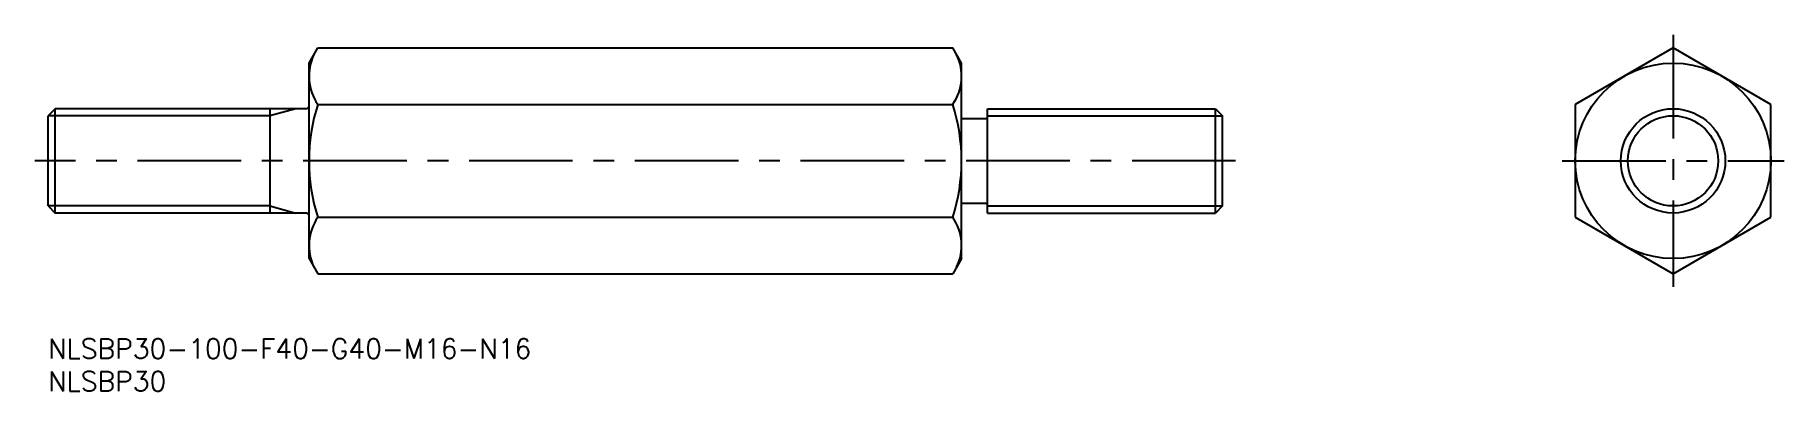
# Model space of a CAD drawing. Extents: x -2 to 266, y -8 to 47.
import ezdxf

# ---------------------------------------------------------------- set-up
doc = ezdxf.new("R2010")
doc.units = 0
doc.header["$LTSCALE"] = 0.5
doc.linetypes.add('CENTER', pattern=[50.8, 31.75, -6.35, 6.35, -6.35])
for name, color, linetype in [('MSM_CENTER', 1, 'CENTER'), ('MSM_CONTINUOUS', 7, 'CONTINUOUS'), ('MSM_NARROW', 5, 'CONTINUOUS'), ('MSM_PART_NUMBER', 7, 'CONTINUOUS')]:
    doc.layers.add(name, color=color, linetype=linetype)
doc.styles.get("Standard").update_dxf_attribs({"font": 'txt.shx', "height": 3, "bigfont": 'bigfont.shx'})

# ---------------------------------------------------------------- blocks, each defined once
blk = doc.blocks.new('*U4')
at = {"layer": 'MSM_PART_NUMBER'}
blk.add_text('NLSBP30-100-F40-G40-M16-N16', height=3, dxfattribs=at).set_placement((0, -3))
blk = doc.blocks.new('*U5')
at = {"layer": 'MSM_PART_NUMBER'}
blk.add_text('NLSBP30', height=3, dxfattribs=at).set_placement((0, -8))

msp = doc.modelspace()

# ---------------------------------------------------------------- linework, layer by layer
at = {"layer": 'MSM_CENTER'}
for p, q in [((249.04, 46.64), (249.04, 8)), ((182, 27.32), (-2, 27.32)), ((232.04, 27.32), (266.04, 27.32))]:
    msp.add_line(p, q, dxfattribs=at)
at = {"layer": 'MSM_CONTINUOUS'}
for p, q in [((40, 42.32), (41.34, 44.64)), ((41.34, 44.64), (138.66, 44.64)), ((140, 42.32), (138.66, 44.64)), ((249.04, 44.64), (234.04, 35.98)), ((264.04, 35.98), (249.04, 44.64)), ((40, 12.32), (40, 42.32)), ((140, 12.32), (140, 42.32)), ((1.08, 35.32), (0, 34.24)), ((39.5, 35.32), (1.08, 35.32)), ((1.08, 19.32), (1.08, 35.32)), ((34, 35.32), (34, 19.32)), ((41.34, 35.98), (138.66, 35.98)), ((144, 35.32), (178.92, 35.32)), ((144, 19.32), (144, 35.32)), ((178.92, 19.32), (178.92, 35.32)), ((178.92, 35.32), (180, 34.24)), ((234.04, 35.98), (234.04, 18.66)), ((264.04, 18.66), (264.04, 35.98)), ((0, 20.4), (0, 34.24)), ((140, 33.82), (144, 33.82)), ((180, 20.4), (180, 34.24)), ((0, 20.4), (1.08, 19.32)), ((39.5, 19.32), (1.08, 19.32)), ((140, 20.82), (144, 20.82)), ((144, 19.32), (178.92, 19.32)), ((180, 20.4), (178.92, 19.32)), ((41.34, 18.66), (138.66, 18.66)), ((234.04, 18.66), (249.04, 10)), ((249.04, 10), (264.04, 18.66)), ((40, 12.32), (41.34, 10)), ((140, 12.32), (138.66, 10)), ((41.34, 10), (138.66, 10))]:
    msp.add_line(p, q, dxfattribs=at)
for radius in [15, 8]:
    msp.add_circle((249.04, 27.32), radius, dxfattribs=at)
for centre, radius, start, end in [((47.67, 40.31), 7.67, 154.3842, 214.3842), ((132.33, 40.31), 7.67, 325.6158, 25.6158), ((39.5, 35.82), 0.5, 270, 0), ((68.66, 27.32), 28.66, 162.412, 197.588), ((111.34, 27.32), 28.66, 342.412, 17.588), ((39.5, 18.82), 0.5, 0, 90), ((47.67, 14.33), 7.67, 145.6158, 205.6158), ((132.33, 14.33), 7.67, 334.3842, 34.3842)]:
    msp.add_arc(centre, radius, start, end, dxfattribs=at)
at = {"layer": 'MSM_NARROW'}
for p, q in [((38, 35.32), (34, 34.24)), ((34, 34.24), (0, 34.24)), ((144, 34.24), (180, 34.24)), ((34, 20.4), (0, 20.4)), ((34, 20.4), (38, 19.32)), ((144, 20.4), (180, 20.4))]:
    msp.add_line(p, q, dxfattribs=at)
msp.add_circle((249.04, 27.32), 6.92, dxfattribs=at)

# ---------------------------------------------------------------- block references
at = {"layer": 'MSM_CONTINUOUS'}
for name in ['*U4', '*U5']:
    msp.add_blockref(name, (0, 0), dxfattribs=at)

doc.saveas('drawing.dxf')
